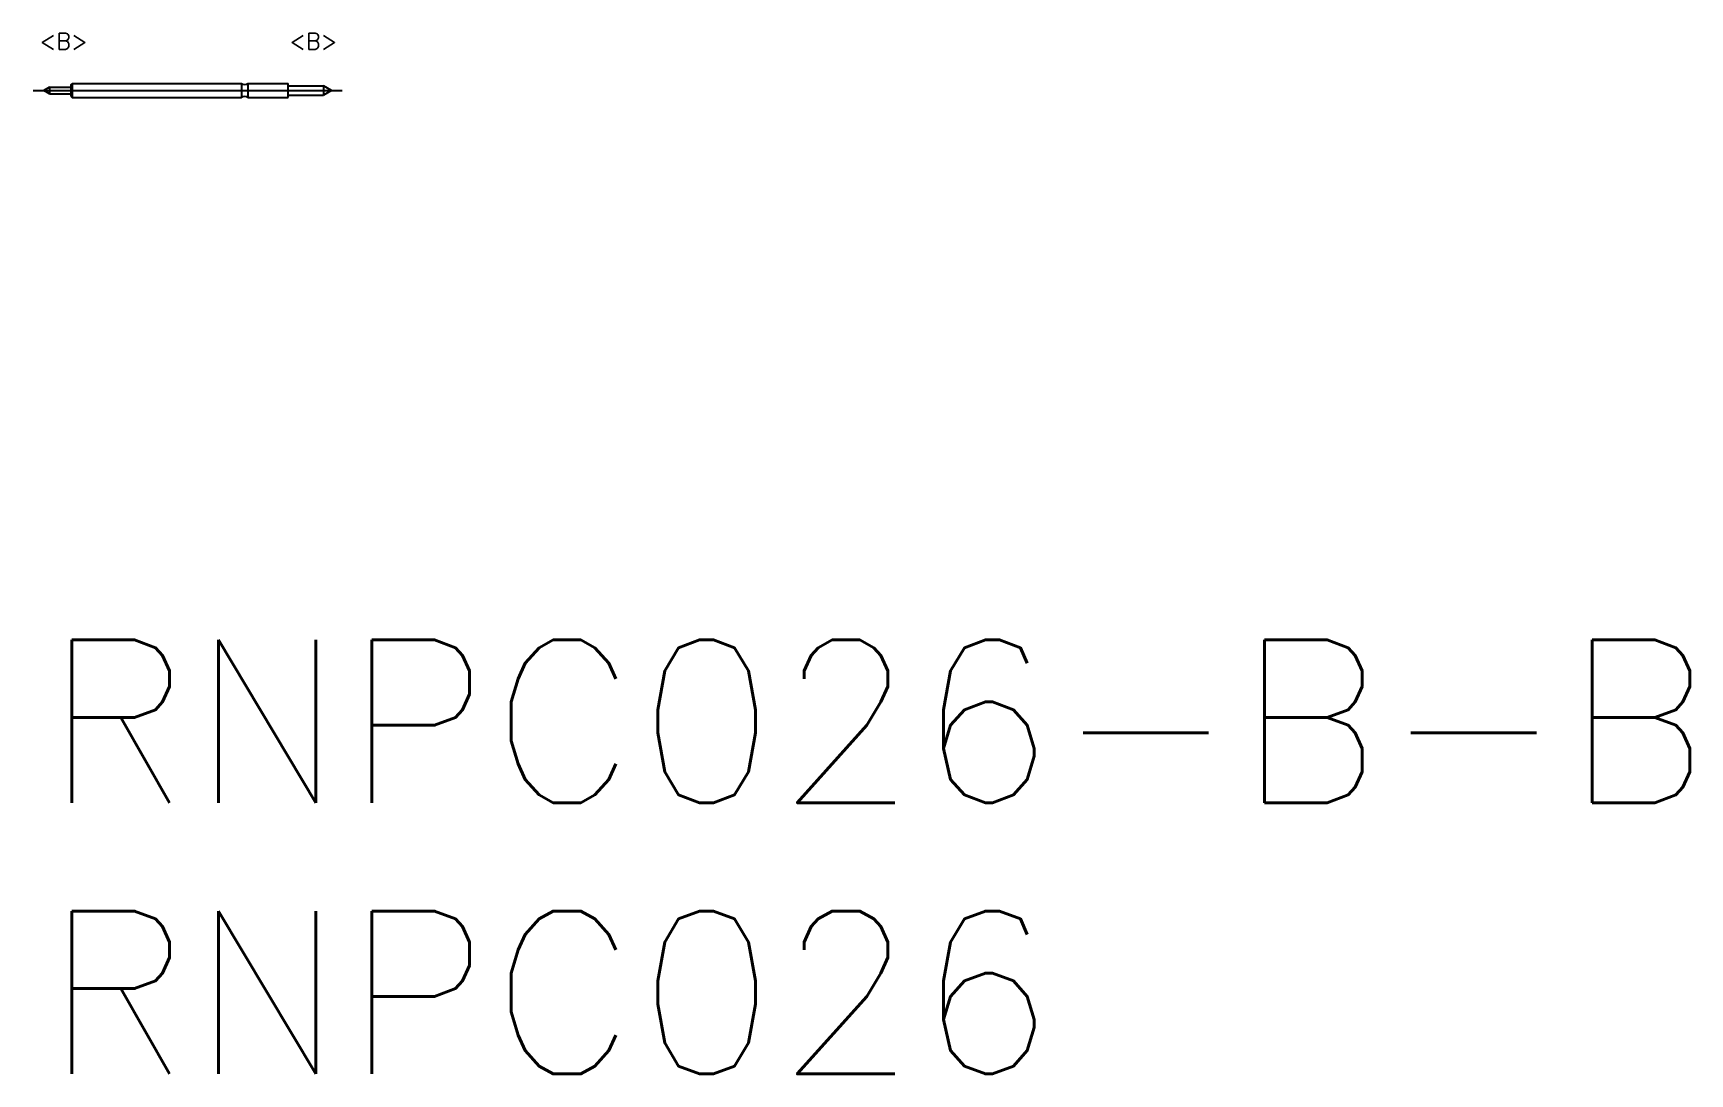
# Model space of a CAD drawing. Extents: x -0.2 to 30.3, y -8 to 11.2.
import ezdxf

# ---------------------------------------------------------------- set-up
doc = ezdxf.new("R2010")
doc.units = 0
doc.header["$LTSCALE"] = 0.5
doc.linetypes.add('CENTER', pattern=[50.8, 31.75, -6.35, 6.35, -6.35])
for name, color, linetype in [('MSM_CENTER', 1, 'CENTER'), ('MSM_CONTINUOUS', 7, 'CONTINUOUS'), ('MSM_PART_NUMBER', 7, 'CONTINUOUS')]:
    doc.layers.add(name, color=color, linetype=linetype)
doc.styles.get("Standard").update_dxf_attribs({"font": 'txt.shx', "height": 0.3, "bigfont": 'bigfont.shx'})

# ---------------------------------------------------------------- blocks, each defined once
blk = doc.blocks.new('*U11')
at = {"layer": 'MSM_PART_NUMBER'}
blk.add_text('RNPC026-B-B', height=3, dxfattribs=at).set_placement((0, -3))
blk = doc.blocks.new('*U12')
at = {"layer": 'MSM_PART_NUMBER'}
blk.add_text('RNPC026', height=3, dxfattribs=at).set_placement((0, -8))
blk = doc.blocks.new('*U14')
at = {"layer": 'MSM_CONTINUOUS'}
blk.add_text('<B>', height=0.3, dxfattribs=at).set_placement((-0.082, 10.888))
blk = doc.blocks.new('*U15')
at = {"layer": 'MSM_CONTINUOUS'}
blk.add_text('<B>', height=0.3, dxfattribs=at).set_placement((4.521, 10.888))

msp = doc.modelspace()

# ---------------------------------------------------------------- linework, layer by layer
at = {"layer": 'MSM_CENTER'}
msp.add_line((-0.2, 10.13), (5.5, 10.13), dxfattribs=at)
at = {"layer": 'MSM_CONTINUOUS'}
for p, q in [((0.104, 10.19), (0, 10.13)), ((0.104, 10.07), (0, 10.13)), ((0.104, 10.19), (0.5, 10.19)), ((0.104, 10.19), (0.104, 10.07)), ((0.5, 10.24), (0.52, 10.26)), ((0.5, 10.02), (0.5, 10.24)), ((0.52, 10.26), (3.64, 10.26)), ((0.52, 10.26), (0.52, 10)), ((3.64, 10.26), (3.64, 10)), ((3.76, 10.26), (3.76, 10)), ((3.76, 10.26), (4.5, 10.26)), ((4.5, 10), (4.5, 10.26)), ((4.5, 10.215), (5.153, 10.215)), ((5.153, 10.215), (5.153, 10.045)), ((5.3, 10.13), (5.153, 10.215)), ((5.3, 10.13), (5.153, 10.045)), ((0.104, 10.07), (0.5, 10.07)), ((0.5, 10.02), (0.52, 10)), ((0.52, 10), (3.64, 10)), ((3.76, 10), (4.5, 10)), ((4.5, 10.045), (5.153, 10.045))]:
    msp.add_line(p, q, dxfattribs=at)
for centre, start, end in [((3.7, 10.34), 233.1301, 306.8699), ((3.7, 9.92), 53.1301, 126.8699)]:
    msp.add_arc(centre, 0.1, start, end, dxfattribs=at)

# ---------------------------------------------------------------- block references
for name in ['*U14', '*U15', '*U11', '*U12']:
    msp.add_blockref(name, (0, 0), dxfattribs=at)

doc.saveas('drawing.dxf')
